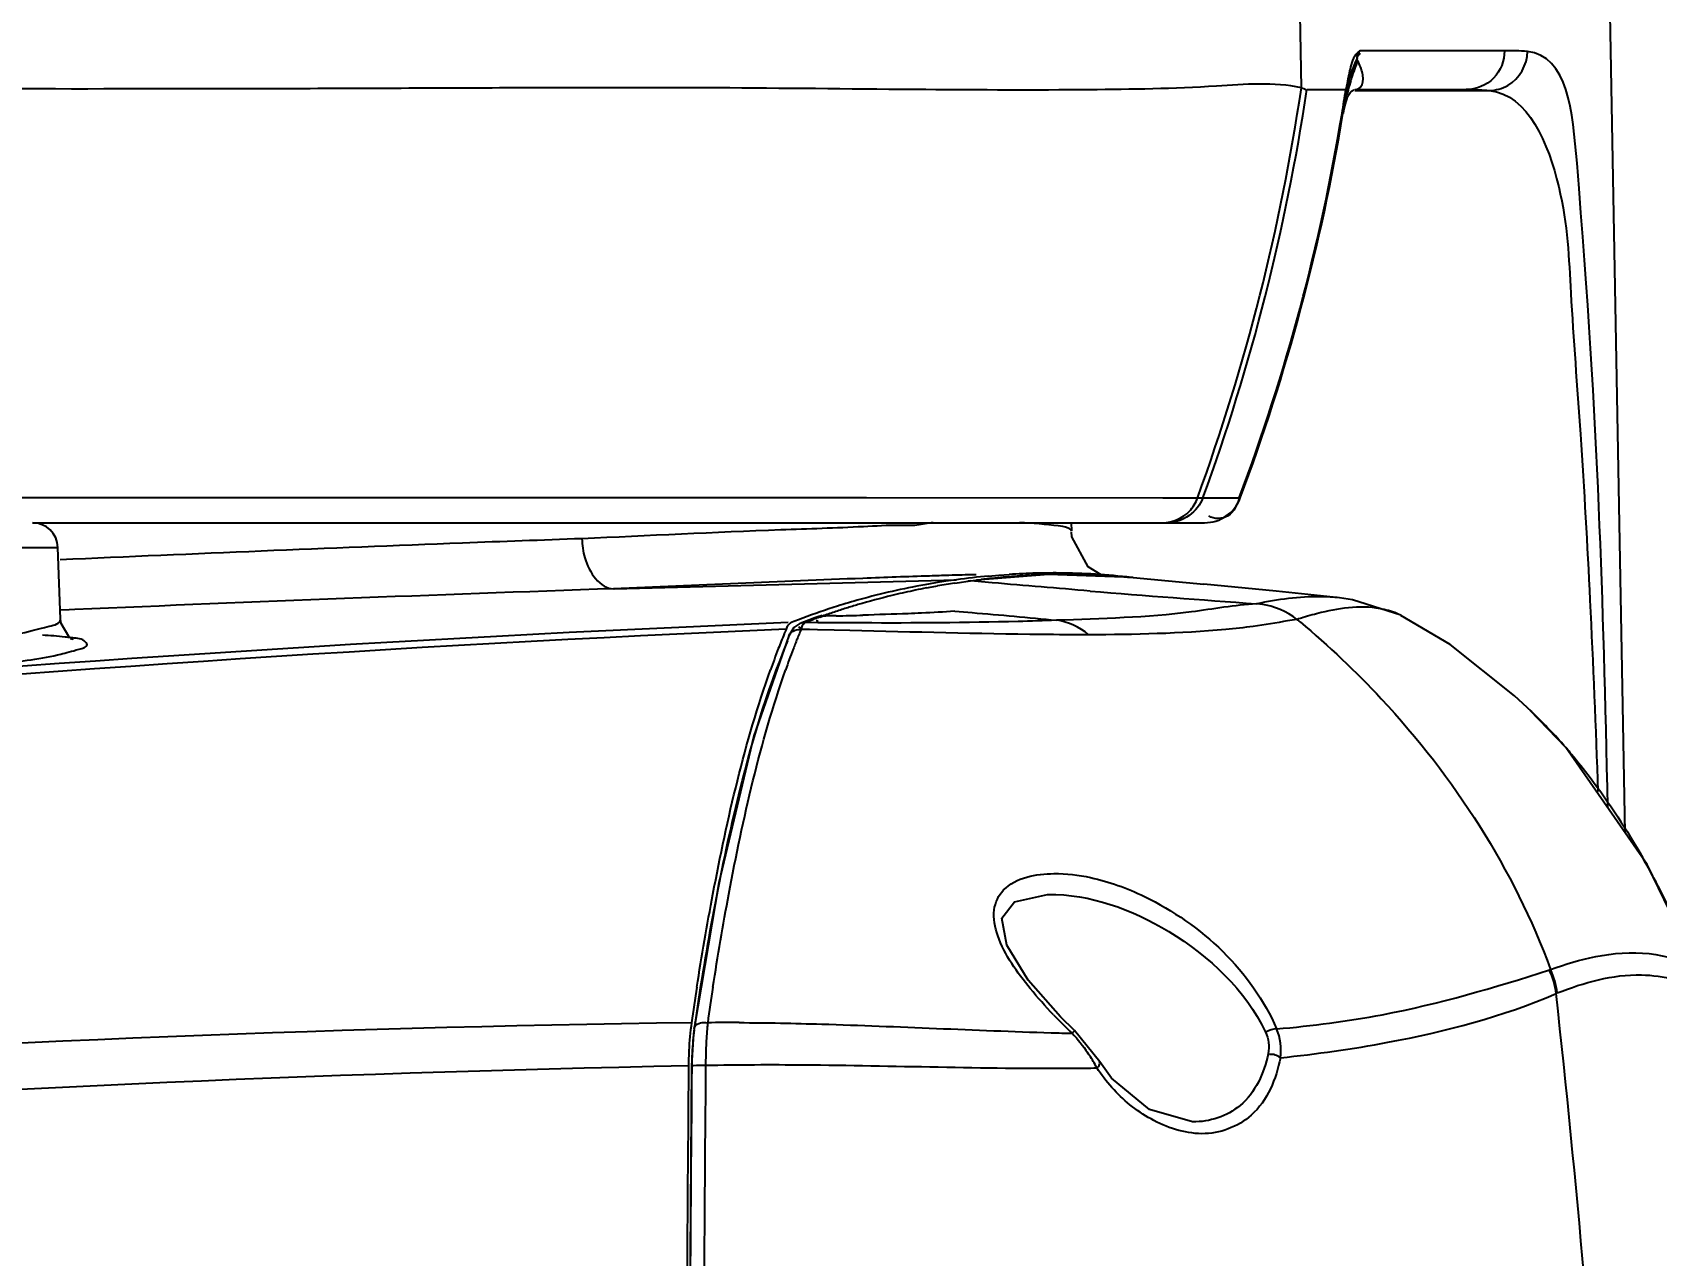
# Model space of a CAD drawing. Header units: millimetres. Extents: x 4086 to 8300, y 123 to 1549.
# Drawn here: x 6982.08 to 6998.02, y 490.04 to 502.04 of the extents above; entities that cross this region are included whole.
import ezdxf

# ---------------------------------------------------------------- set-up
doc = ezdxf.new("R2010")
doc.units = ezdxf.units.MM
doc.layers.add('外形图', color=7, linetype='Continuous')
doc.layers.add('尺寸标注', color=7, linetype='Continuous')
doc.styles.add('思源黑', font='SourceHanSansCN-Normal.ttf')
doc.dimstyles.new('尺寸标注_1_4比例', dxfattribs={"dimtxt": 7, "dimasz": 6, "dimexe": 2, "dimexo": 1.5, "dimgap": 1, "dimtad": 1, "dimdec": 1, "dimlfac": 4, "dimdsep": 46, "dimtxsty": '思源黑', "dimcen": 0.09, "dimadec": 0, "dimazin": 0, "dimtp": 0.01, "dimtm": 0.01, "dimtfac": 1, "dimtdec": 1, "dimtofl": 0, "dimtmove": 0, "dimatfit": 3, "dimfxl": 1, "dimtolj": 1, "dimarcsym": 0})

# ---------------------------------------------------------------- blocks, each defined once
blk = doc.blocks.new('*D955')
at = {"layer": 'Defpoints', "color": 0}
for p in [(6980.264, 525.193), (6980.264, 500.226), (6978.764, 477.976)]:
    blk.add_point(p, dxfattribs=at)
at = {"layer": '尺寸标注', "color": 0, "lineweight": -2}
for p, q in [((6978.764, 479.476), (6978.764, 527.193)), ((6980.264, 501.726), (6980.264, 527.193)), ((6972.764, 525.193), (6966.764, 525.193)), ((6986.264, 525.193), (6998.548, 525.193))]:
    blk.add_line(p, q, dxfattribs=at)
at = {"layer": '尺寸标注', "color": 0}
for points in [[(6972.764, 524.193), (6972.764, 526.193), (6978.764, 525.193)], [(6986.264, 526.193), (6986.264, 524.193), (6980.264, 525.193)]]:
    blk.add_solid(points, dxfattribs=at)
at = {"layer": '尺寸标注', "color": 0, "insert": (6995.406, 529.817), "char_height": 7, "attachment_point": 5, "style": '思源黑'}
blk.add_mtext('\\A1;6', dxfattribs=at)
blk = doc.blocks.new('*D976')
at = {"layer": 'Defpoints', "color": 0}
for p in [(6980.264, 500.226), (7018.764, 492.726), (7018.764, 429.852)]:
    blk.add_point(p, dxfattribs=at)
at = {"layer": '尺寸标注', "color": 0, "lineweight": -2}
for p, q in [((6980.264, 498.726), (6980.264, 427.852)), ((7018.764, 491.226), (7018.764, 427.852)), ((6986.264, 429.852), (7012.764, 429.852))]:
    blk.add_line(p, q, dxfattribs=at)
at = {"layer": '尺寸标注', "color": 0}
for points in [[(6986.264, 430.852), (6986.264, 428.852), (6980.264, 429.852)], [(7012.764, 428.852), (7012.764, 430.852), (7018.764, 429.852)]]:
    blk.add_solid(points, dxfattribs=at)
at = {"layer": '尺寸标注', "color": 0, "insert": (6999.514, 434.414), "char_height": 7, "attachment_point": 5, "style": '思源黑'}
blk.add_mtext('\\A1;154', dxfattribs=at)

msp = doc.modelspace()

# ---------------------------------------------------------------- linework, layer by layer
at = {"layer": '外形图'}
for p, q in [((6994.4373, 506.4763), (6994.5281, 501.494)), ((6997.7079, 494.1845), (6997.4865, 506.1493)), ((6996.5225, 501.8583), (6995.1062, 501.8583)), ((6994.5838, 501.4763), (6994.9727, 501.4763)), ((6994.9864, 501.5583), (6994.9926, 501.6026)), ((6995.0127, 501.4509), (6995.0227, 501.4605)), ((6995.0227, 501.4605), (6995.0457, 501.4741)), ((6995.0457, 501.4741), (6995.0464, 501.4762)), ((6995.0543, 501.4763), (6996.1487, 501.4763)), ((6995.0543, 501.4683), (6996.3736, 501.4683)), ((6996.1487, 501.4764), (6996.1776, 501.4766)), ((6996.1776, 501.4766), (6996.1828, 501.4766)), ((6994.9398, 501.2448), (6994.9393, 501.2416)), ((6990.264, 497.4695), (6980.7554, 497.4697)), ((6993.1711, 497.4694), (6990.264, 497.4695)), ((6993.5117, 497.4694), (6993.1711, 497.4694)), ((6993.5297, 497.4694), (6993.5115, 497.4694)), ((6993.5651, 497.4694), (6993.5297, 497.4694)), ((6993.5652, 497.4695), (6993.9309, 497.4695)), ((6982.081, 497.2263), (6993.5798, 497.2263)), ((6992.2728, 497.2263), (6992.2741, 497.1486)), ((6980.764, 496.985), (6982.3308, 496.985)), ((6982.3555, 496.2798), (6982.3308, 496.985)), ((6987.7888, 496.579), (6991.1453, 496.6666)), ((6991.1453, 496.6666), (6991.0434, 496.6519)), ((6991.2836, 496.6553), (6991.3896, 496.6688)), ((6991.3395, 496.717), (6991.3304, 496.7168)), ((6992.0483, 496.7184), (6991.344, 496.6617)), ((6991.4601, 496.7032), (6991.5627, 496.7121)), ((6991.5627, 496.7121), (6991.664, 496.7194)), ((6992.881, 496.6888), (6992.0483, 496.7184)), ((6992.8246, 496.6941), (6992.881, 496.6888)), ((6992.881, 496.6888), (6993.574, 496.6228)), ((6990.9405, 496.6358), (6990.8368, 496.6181)), ((6990.8522, 496.5865), (6990.9436, 496.6034)), ((6991.0434, 496.6519), (6990.9405, 496.6358)), ((6990.9436, 496.6034), (6990.9614, 496.6066)), ((6991.1303, 496.6341), (6991.1772, 496.641)), ((6991.1772, 496.641), (6991.2572, 496.6519)), ((6991.2572, 496.6519), (6991.2836, 496.6552)), ((6991.325, 496.6518), (6991.2836, 496.6552)), ((6991.4976, 496.6374), (6991.325, 496.6518)), ((6994.2831, 496.5553), (6993.574, 496.6228)), ((6994.9048, 496.4898), (6994.2831, 496.5553)), ((6982.4414, 496.3723), (6982.3526, 496.3686)), ((6982.497, 496.3746), (6982.4414, 496.3723)), ((6991.1299, 496.3585), (6991.2993, 496.3449)), ((6994.9049, 496.4898), (6994.9037, 496.4899)), ((6982.3555, 496.2793), (6982.3555, 496.2798)), ((6989.5519, 496.1976), (6989.5006, 496.1158)), ((6989.5966, 496.2754), (6989.526, 496.2482)), ((6989.6106, 496.2381), (6989.5519, 496.1976)), ((6989.6406, 496.2919), (6989.5966, 496.2754)), ((6989.6549, 496.2551), (6989.6124, 496.2388)), ((6989.6601, 496.2469), (6989.7029, 496.2633)), ((6989.7068, 496.2464), (6989.6601, 496.2469)), ((6989.7029, 496.2633), (6989.7413, 496.2776)), ((6989.787, 496.2457), (6989.7068, 496.2464)), ((6989.8297, 496.3169), (6989.787, 496.3034)), ((6989.8056, 496.3009), (6989.832, 496.3103)), ((6995.5076, 496.3177), (6995.5058, 496.3185)), ((6989.5006, 496.1158), (6989.501, 496.1167)), ((6989.706, 496.178), (6989.6218, 496.18)), ((6989.7846, 496.1762), (6989.706, 496.178)), ((6989.9458, 496.1725), (6989.7846, 496.1762)), ((6990.1017, 496.1688), (6989.9458, 496.1725)), ((6996.788, 495.3735), (6996.6205, 495.5286)), ((6996.7751, 495.3856), (6996.788, 495.3735)), ((6997.1245, 495.0222), (6996.7751, 495.3856)), ((6988.8148, 493.6926), (6988.5722, 492.2648)), ((6991.7144, 493.5067), (6992.041, 493.5789)), ((6992.041, 493.5789), (6992.0452, 493.579)), ((6996.9636, 492.8388), (6996.9753, 492.843)), ((6997.0302, 492.6086), (6997.0414, 492.6133)), ((6992.3033, 492.244), (6992.168, 492.3772)), ((6988.5654, 492.2125), (6988.5469, 491.9)), ((6988.5723, 492.2654), (6988.5654, 492.2125)), ((6988.5722, 492.2648), (6988.5723, 492.2654)), ((6988.5837, 492.3186), (6988.5879, 492.3473)), ((6992.552, 491.9369), (6992.3032, 492.244)), ((6992.6692, 491.7783), (6992.5518, 491.9372)), ((6993.4646, 491.3483), (6993.4611, 491.3484))]:
    msp.add_line(p, q, dxfattribs=at)
for points in [[(6995.1026, 501.8327), (6995.0941, 501.8175), (6995.0938, 501.8169), (6995.0818, 501.8005)], [(6994.9398, 501.245), (6994.9587, 501.3276), (6994.9871, 501.4111), (6995.0127, 501.4509)], [(6992.5668, 496.7171), (6992.4373, 496.7942), (6992.2789, 497.0887), (6992.2744, 497.1383)], [(6995.5058, 496.3185), (6995.0319, 496.4716), (6994.9037, 496.4899)], [(6982.4529, 496.0919), (6982.4785, 496.0857), (6982.4368, 496.1114), (6982.3608, 496.2375), (6982.3554, 496.2794)], [(6989.7875, 496.3036), (6989.7564, 496.2925), (6989.6549, 496.2551)], [(6996.6205, 495.5286), (6995.9906, 496.0312), (6995.5076, 496.3177)], [(6989.5006, 496.1158), (6989.1595, 495.1358), (6988.8148, 493.6926)], [(6998.4782, 492.7277), (6997.9239, 493.8744), (6997.1245, 495.0222)], [(6992.168, 492.3772), (6991.8516, 492.7393), (6991.6411, 493.0832), (6991.5914, 493.3471), (6991.7144, 493.5067)], [(6988.5469, 491.9), (6988.5202, 488.1762), (6988.4965, 484.4354), (6988.4805, 481.4767)], [(6993.4611, 491.3484), (6993.042, 491.4711), (6992.6692, 491.7783)]]:
    msp.add_lwpolyline(points, dxfattribs=at)
for centre, radius, start, end in [((6997.4844, 500.8132), 2.5814, 158.46085, 162.47619), ((6974.1891, 504.5028), 20.5626, 339.99819, 351.58633), ((6974.312, 504.4968), 20.4956, 339.94809, 351.52512), ((6975.25, 504.4863), 19.945, 350.643, 351.31979), ((6973.4343, 504.5632), 21.7606, 351.69368, 351.84465), ((6997.4441, 500.826), 2.5392, 162.4777, 166.98228), ((6997.4133, 500.8333), 2.5074, 166.98617, 170.55469), ((6975.1302, 504.5108), 20.0672, 339.45866, 350.6298), ((6975.1941, 504.4993), 20.0116, 339.43465, 350.63138), ((6993.5798, 497.6013), 0.375, 269.99988, 339.43344), ((6982.081, 496.9763), 0.25, 2, 90), ((6993.1599, 425.6449), 71.0955, 91.682801, 91.834956), ((6992.7091, 441.1199), 55.614, 91.42056, 91.68671), ((6992.1455, 489.4376), 7.2978, 95.38906, 97.87765), ((6992.263, 489.4065), 7.3146, 96.01272, 96.8581), ((6992.2519, 489.5143), 7.2062, 94.2753, 96.01471), ((6992.105, 489.9013), 6.8324, 91.48241, 93.70049), ((6992.2391, 489.6963), 7.0238, 90.68347, 94.28212), ((6992.1039, 489.9392), 6.7944, 89.59456, 91.48149), ((6992.1065, 490.1659), 6.5677, 86.48581, 89.60351), ((6992.2359, 489.8922), 6.8279, 88.87328, 90.67606), ((6992.2444, 490.19), 6.53, 84.90287, 88.89665), ((6992.1232, 490.4266), 6.3065, 83.25896, 86.49227), ((7008.9227, -119.1164), 616.0581, 91.9659157, 92.4584423), ((6992.1951, 489.5897), 7.1244, 103.6717, 106.42675), ((6992.0367, 489.8529), 6.8708, 100.05824, 105.51865), ((6992.2152, 489.5104), 7.2062, 103.44581, 103.67778), ((6992.2125, 489.5221), 7.1941, 101.79281, 103.44664), ((6992.1967, 489.5977), 7.117, 100.88975, 101.79286), ((6992.1345, 489.9438), 6.7652, 98.53592, 99.98555), ((7004.0473, 637.4119), 141.3313, 265.29607, 265.960294), ((6992.1091, 489.6523), 7.0836, 107.5043, 110.39406), ((6992.0731, 489.9821), 6.7134, 108.44293, 109.50122), ((6992.1152, 489.8561), 6.8463, 107.42221, 108.44362), ((6992.0235, 489.9192), 6.8034, 105.56059, 107.49279), ((6992.148, 489.7518), 6.9556, 106.43193, 107.42222), ((6994.0353, 495.6975), 0.7362, 82.0188, 85.64999), ((6999.4091, 256.5428), 239.9091, 92.368384, 97.843413), ((6992.0807, 489.927), 6.7678, 109.6441, 110.22314), ((6988.4627, 562.0067), 65.7106, 271.311037, 271.426966), ((6988.7432, 550.7282), 54.4286, 271.42743, 271.56479), ((6988.6645, 489.2521), 9.1254, 50.10563, 50.35044), ((6995.5846, 492.8399), 3.6085, 106.69193, 107.68933), ((7000.113, 252.1552), 244.2595, 92.495735, 97.867122), ((6995.3906, 493.6673), 6.4268, 157.41893, 158.80158), ((6994.8235, 493.9015), 5.8132, 156.89182, 157.4042), ((6996.1878, 493.4518), 7.1103, 158.66039, 159.11241), ((6995.92, 493.5564), 6.8228, 158.24894, 158.66009), ((6995.749, 493.6244), 6.6388, 158.08655, 158.2478), ((6995.5663, 493.6981), 6.4417, 157.61139, 158.08813), ((6995.356, 493.7846), 6.2144, 157.32831, 157.61021), ((6996.4758, 493.2476), 7.5903, 158.81031, 160.47185), ((6996.927, 493.1727), 7.9004, 159.13291, 160.72858), ((6993.4492, 491.8442), 4.8581, 41.31608, 46.58758), ((6993.0896, 491.519), 5.3429, 40.81015, 41.38929), ((6992.9973, 491.4394), 5.4648, 40.06548, 40.80951), ((6990.3198, 489.6253), 8.7041, 28.21108, 29.70864), ((6989.3597, 489.1201), 9.789, 24.04775, 28.16055), ((6996.2858, 492.5201), 0.7614, 7.03166, 25.05646), ((6996.2746, 492.5145), 0.7614, 7.0941, 25.22796), ((7020.4378, 487.6945), 32.2249, 171.11688, 171.7461), ((7021.268, 487.6688), 32.8929, 171.2562, 171.86903), ((6871.2524, 478.774), 126.5364, 1.223701, 6.276865), ((6996.0237, 496.1698), 5.4427, 223.87133, 226.57221), ((6991.2649, 295.9013), 196.4382, 90.792838, 97.190228), ((6990.6471, 491.9502), 2.095, 171.85971, 174.61253), ((6992.4327, 491.9408), 3.7464, 174.81151, 177.58254), ((6991.582, 492.0145), 2.8925, 173.91592, 174.74126), ((6988.9439, 462.0007), 30.3213, 89.86671, 90.4501), ((6993.8687, 551.1373), 58.9416, 268.256446, 268.457587), ((6992.2524, 491.8713), 3.7349, 177.2996, 178.82512), ((6991.1895, 491.8991), 2.6398, 174.61216, 177.34354), ((6993.4352, 491.894), 4.75, 177.52838, 179.88065), ((6992.6621, 283.2373), 208.7015, 91.137878, 97.137828), ((11168.9321, 460.0329), 4180.5359, 179.5632781, 179.7061089), ((11010.3616, 461.0489), 4021.9308, 179.5605091, 179.7089937), ((6992.3747, 491.8681), 3.8572, 178.81606, 179.56282), ((6991.7052, 491.8746), 3.1562, 178.23345, 179.55622), ((6991.57, 491.8788), 3.0208, 177.29479, 178.23397), ((10686.1493, 463.1302), 3697.5761, 179.5541323, 179.7122467), ((6990.9807, 491.0437), 1.7545, 29.62126, 34.13641), ((6990.8922, 490.992), 1.857, 28.46931, 29.65817), ((6992.0955, 521.504), 29.6299, 270.37565, 270.82994)]:
    msp.add_arc(centre, radius, start, end, dxfattribs=at)
for points in [[(6995.0768, 501.782), (6995.0302, 501.6852), (6994.9952, 501.5817), (6994.9748, 501.4763)], [(6996.7477, 501.8505), (6996.673, 501.8583), (6996.5976, 501.8583), (6996.5225, 501.8582)], [(6996.5573, 501.518), (6996.669, 501.5799), (6996.75, 501.7227), (6996.7477, 501.8504)], [(6996.1828, 501.4762), (6996.2465, 501.476), (6996.3103, 501.475), (6996.3736, 501.4684)], [(6996.3736, 501.4684), (6996.437, 501.4684), (6996.5018, 501.4873), (6996.5573, 501.518)], [(6994.9393, 501.2416), (6994.949, 501.3008), (6994.9579, 501.3601), (6994.9666, 501.4195)], [(6993.5652, 497.4695), (6993.5172, 497.3381), (6993.3632, 497.2263), (6993.2234, 497.2263)], [(6993.1711, 497.2263), (6993.266, 497.2263), (6993.3672, 497.271), (6993.4319, 497.3404)], [(6992.4571, 496.5567), (6992.1372, 496.583), (6991.8174, 496.6106), (6991.4976, 496.6374)], [(6991.1299, 496.3585), (6991.0217, 496.3507), (6990.9134, 496.345), (6990.8051, 496.3401)], [(6994.4874, 496.2783), (6994.3874, 496.3561), (6994.263, 496.4091), (6994.1375, 496.4267)], [(6989.9456, 496.2445), (6989.8927, 496.2449), (6989.8399, 496.2453), (6989.787, 496.2457)], [(6989.9661, 496.3133), (6989.9214, 496.3123), (6989.8767, 496.3113), (6989.832, 496.3104)], [(6990.0843, 496.2437), (6990.038, 496.2439), (6989.9918, 496.2442), (6989.9456, 496.2445)], [(6990.2209, 496.2432), (6990.1754, 496.2433), (6990.1298, 496.2435), (6990.0843, 496.2437)], [(6991.2993, 496.3449), (6991.576, 496.3223), (6991.8525, 496.2979), (6992.1287, 496.2694)], [(6992.4432, 496.1275), (6992.3561, 496.2031), (6992.2423, 496.257), (6992.1276, 496.2693)], [(6994.7242, 496.3444), (6994.665, 496.3302), (6994.6064, 496.3138), (6994.5481, 496.2963)], [(6989.5165, 496.1414), (6989.5406, 496.17), (6989.5847, 496.1844), (6989.6218, 496.18)], [(6991.6093, 493.6234), (6991.7301, 493.747), (6991.9296, 493.7822), (6992.1025, 493.784)], [(6992.1025, 493.784), (6992.2232, 493.7853), (6992.3444, 493.7704), (6992.4624, 493.7452)], [(6992.1001, 492.3977), (6992.0204, 492.4808), (6991.9433, 492.5666), (6991.8707, 492.6559)], [(6988.5467, 492.3207), (6988.5336, 492.2301), (6988.526, 492.1387), (6988.5217, 492.0472)], [(6988.5793, 492.2835), (6988.6026, 492.3207), (6988.6622, 492.3272), (6988.7057, 492.3211)], [(6992.2821, 492.2171), (6992.3374, 492.1585), (6992.3877, 492.095), (6992.433, 492.0283)], [(6994.1784, 492.2298), (6994.2092, 492.1653), (6994.2186, 492.087), (6994.2044, 492.0169)], [(6994.2877, 492.2604), (6994.2512, 492.2595), (6994.214, 492.2483), (6994.1827, 492.2295)], [(6994.3246, 491.9775), (6994.3382, 492.0716), (6994.3253, 492.1731), (6994.2877, 492.2604)], [(6994.3245, 491.9775), (6994.2946, 491.999), (6994.2545, 492.0163), (6994.2184, 492.0088)], [(6992.8484, 491.5167), (6992.7229, 491.6184), (6992.612, 491.7414), (6992.5247, 491.8772)], [(6993.0552, 491.3764), (6992.9824, 491.4169), (6992.9131, 491.4642), (6992.8484, 491.5167)], [(6993.5542, 491.2323), (6993.3811, 491.2343), (6993.2065, 491.2922), (6993.0552, 491.3764)]]:
    msp.add_open_spline(points, degree=3, dxfattribs=at)
for points, knots in [([(6995.1062, 501.8583), (6995.0972, 501.8519), (6995.0424, 501.8082), (6995.0209, 501.7348), (6995.0078, 501.6778)], [0, 0, 0, 0, 0.1588637, 1, 1, 1, 1]), ([(6995.1062, 501.8583), (6995.0975, 501.8458), (6995.0813, 501.8235), (6995.0741, 501.7942), (6995.0769, 501.7819)], [0, 0, 0, 0, 0.545982, 1, 1, 1, 1]), ([(6995.0832, 501.761), (6995.0819, 501.7644), (6995.0794, 501.7713), (6995.0775, 501.7784), (6995.0768, 501.782)], [0, 0, 0, 0, 0.5092341, 1, 1, 1, 1]), ([(6996.5225, 501.8583), (6996.5243, 501.7616), (6996.4466, 501.5586), (6996.2452, 501.4763), (6996.1487, 501.4763)], [0, 0, 0, 0, 0.5005399, 1, 1, 1, 1]), ([(6997.5387, 494.4355), (6997.4865, 496.5438), (6997.4482, 498.3742), (6997.1451, 501.8085), (6996.7477, 501.8504)], [0, 0, 0, 0, 0.8406887, 1, 1, 1, 1]), ([(6994.9929, 501.6043), (6994.9888, 501.5817), (6994.9812, 501.5402), (6994.9716, 501.4989), (6994.9655, 501.4805)], [0, 0, 0, 0, 0.5425483, 1, 1, 1, 1]), ([(6995.0078, 501.6778), (6995.0051, 501.6659), (6994.9998, 501.6409), (6994.995, 501.6157), (6994.9926, 501.6026)], [0, 0, 0, 0, 0.478752, 1, 1, 1, 1]), ([(6995.1305, 501.634), (6995.1259, 501.6561), (6995.1111, 501.6992), (6995.0917, 501.74), (6995.0832, 501.761)], [0, 0, 0, 0, 0.4998487, 1, 1, 1, 1]), ([(6995.1254, 501.5273), (6995.1318, 501.5428), (6995.1382, 501.5791), (6995.1343, 501.6152), (6995.1305, 501.634)], [0, 0, 0, 0, 0.4663076, 1, 1, 1, 1]), ([(6994.5304, 501.494), (6994.259, 501.5531), (6993.5547, 501.4893), (6992.3329, 501.469), (6990.7382, 501.4743), (6988.8354, 501.4977), (6986.6734, 501.4932), (6983.4688, 501.4788), (6979.3455, 501.4864), (6974.6033, 501.4937), (6970.5351, 501.474), (6967.6287, 501.516), (6966.1345, 501.4808), (6965.6499, 501.4825)], [0, 0, 0, 0, 0.0288511, 0.072056, 0.1276397, 0.1942129, 0.2698191, 0.3521771, 0.5270998, 0.6981107, 0.8447689, 0.9496714, 1, 1, 1, 1]), ([(6994.5281, 501.494), (6994.537, 501.4911), (6994.5562, 501.49), (6994.5735, 501.4783), (6994.5788, 501.4702)], [0, 0, 0, 0, 0.4905334, 1, 1, 1, 1]), ([(6995.0543, 501.4763), (6995.0697, 501.4764), (6995.1015, 501.4862), (6995.1197, 501.5132), (6995.1254, 501.5273)], [0, 0, 0, 0, 0.503909, 1, 1, 1, 1]), ([(6996.3736, 501.4684), (6996.7595, 501.4252), (6997.1325, 500.5079), (6997.1697, 499.3881), (6997.2815, 498.007), (6997.3679, 496.386), (6997.4205, 495.2141), (6997.439, 494.5881)], [0, 0, 0, 0, 0.163717, 0.3112763, 0.5065031, 0.7359047, 1, 1, 1, 1]), ([(6993.4319, 497.3404), (6993.4495, 497.3593), (6993.4804, 497.4001), (6993.503, 497.446), (6993.5115, 497.4695)], [0, 0, 0, 0, 0.5086138, 1, 1, 1, 1]), ([(6993.9215, 497.4695), (6993.8973, 497.4051), (6993.8483, 497.2656), (6993.6733, 497.2571), (6993.6237, 497.2953)], [0, 0, 0, 0, 0.5236065, 1, 1, 1, 1]), ([(6990.9177, 497.2263), (6990.8643, 497.2249), (6990.7576, 497.1941), (6990.5276, 497.2042), (6990.0831, 497.1776), (6989.0423, 497.1457), (6988.1224, 497.0987), (6987.472, 497.0699)], [0, 0, 0, 0, 0.0463845, 0.0949194, 0.1989744, 0.4338849, 1, 1, 1, 1]), ([(6992.2741, 497.1486), (6992.2739, 497.1626), (6992.2179, 497.1862), (6992.0617, 497.2056), (6991.892, 497.224), (6991.7645, 497.2263)], [0, 0, 0, 0, 0.0800842, 0.2680189, 1, 1, 1, 1]), ([(6987.472, 497.0699), (6987.081, 497.0559), (6985.3746, 496.9935), (6983.6685, 496.9205), (6982.3535, 496.8633)], [0, 0, 0, 0, 0.2291443, 1, 1, 1, 1]), ([(6987.472, 497.0699), (6987.4742, 497.0062), (6987.496, 496.8147), (6987.6473, 496.5774), (6987.7857, 496.5789)], [0, 0, 0, 0, 0.3155499, 1, 1, 1, 1]), ([(6990.8834, 496.704), (6990.6649, 496.697), (6989.6308, 496.6596), (6988.597, 496.6134), (6987.7816, 496.5788)], [0, 0, 0, 0, 0.2113044, 1, 1, 1, 1]), ([(6991.2567, 496.6544), (6991.2612, 496.6551), (6991.2702, 496.6559), (6991.2793, 496.6557), (6991.2838, 496.6553)], [0, 0, 0, 0, 0.5031417, 1, 1, 1, 1]), ([(6994.0908, 496.4318), (6993.8767, 496.4176), (6993.2286, 496.3002), (6992.57, 496.2851), (6992.128, 496.2693)], [0, 0, 0, 0, 0.3266242, 1, 1, 1, 1]), ([(6994.9036, 496.4899), (6994.8427, 496.4968), (6994.5707, 496.5113), (6994.2985, 496.4731), (6994.092, 496.4312)], [0, 0, 0, 0, 0.2253639, 1, 1, 1, 1]), ([(6995.5058, 496.3185), (6995.4538, 496.3441), (6995.2007, 496.4291), (6994.9245, 496.3928), (6994.7242, 496.3444)], [0, 0, 0, 0, 0.2194334, 1, 1, 1, 1]), ([(6980.9015, 495.9998), (6981.0891, 496.0167), (6981.427, 496.0549), (6981.9018, 496.1196), (6982.1528, 496.1898), (6982.3558, 496.2363), (6982.3555, 496.2793)], [0, 0, 0, 0, 0.37875, 0.6979385, 0.9134042, 1, 1, 1, 1]), ([(6989.4767, 496.183), (6989.4821, 496.1957), (6989.4926, 496.2172), (6989.5078, 496.2363), (6989.5158, 496.2424)], [0, 0, 0, 0, 0.5791269, 1, 1, 1, 1]), ([(6989.5158, 496.2424), (6989.5174, 496.2436), (6989.5207, 496.2458), (6989.5242, 496.2476), (6989.526, 496.2482)], [0, 0, 0, 0, 0.5190799, 1, 1, 1, 1]), ([(6989.5962, 496.2096), (6989.5993, 496.2078), (6989.6058, 496.2034), (6989.6118, 496.1984), (6989.6149, 496.1955)], [0, 0, 0, 0, 0.4594035, 1, 1, 1, 1]), ([(6989.6218, 496.18), (6989.626, 496.1928), (6989.6341, 496.2141), (6989.6458, 496.2342), (6989.6523, 496.2408)], [0, 0, 0, 0, 0.5934671, 1, 1, 1, 1]), ([(6989.6523, 496.2408), (6989.6535, 496.2421), (6989.6559, 496.2443), (6989.6587, 496.2461), (6989.6601, 496.2469)], [0, 0, 0, 0, 0.5298755, 1, 1, 1, 1]), ([(6989.7689, 496.2723), (6989.7718, 496.2705), (6989.7777, 496.2663), (6989.7832, 496.2615), (6989.7861, 496.2589)], [0, 0, 0, 0, 0.4626107, 1, 1, 1, 1]), ([(6992.1267, 496.2695), (6992.0016, 496.265), (6991.3665, 496.2451), (6990.731, 496.2416), (6990.2209, 496.2432)], [0, 0, 0, 0, 0.1971502, 1, 1, 1, 1]), ([(6990.8051, 496.3401), (6990.7614, 496.3381), (6990.5696, 496.33), (6990.3777, 496.3239), (6990.2295, 496.3199)], [0, 0, 0, 0, 0.227632, 1, 1, 1, 1]), ([(6994.0583, 496.2095), (6993.9686, 496.1977), (6993.4323, 496.1399), (6992.892, 496.1287), (6992.4432, 496.1275)], [0, 0, 0, 0, 0.167836, 1, 1, 1, 1]), ([(6994.4874, 496.2783), (6994.4567, 496.2746), (6994.3141, 496.2488), (6994.1714, 496.2244), (6994.0583, 496.2095)], [0, 0, 0, 0, 0.2129695, 1, 1, 1, 1]), ([(6994.5173, 496.2533), (6994.798, 496.0187), (6995.8247, 495.0517), (6996.6156, 493.823), (6996.9755, 492.8425)], [0, 0, 0, 0, 0.2593689, 1, 1, 1, 1]), ([(6980.9285, 495.7603), (6981.2028, 495.7815), (6981.666, 495.8289), (6982.2472, 495.9028), (6982.4866, 495.9725), (6982.6399, 496.0119), (6982.5666, 496.1008), (6982.5029, 496.0916), (6982.4586, 496.0981)], [0, 0, 0, 0, 0.4347162, 0.7600727, 0.8573807, 0.9045984, 0.9292037, 1, 1, 1, 1]), ([(6982.4586, 496.0981), (6982.4393, 496.1009), (6982.3462, 496.1126), (6982.2525, 496.1189), (6982.1783, 496.1228)], [0, 0, 0, 0, 0.2079384, 1, 1, 1, 1]), ([(6988.5879, 492.3473), (6988.6951, 493.0701), (6988.9226, 494.3281), (6989.2792, 495.5626), (6989.4928, 496.0666)], [0, 0, 0, 0, 0.57169, 1, 1, 1, 1]), ([(6989.5011, 496.1166), (6989.503, 496.1211), (6989.5076, 496.1297), (6989.5133, 496.1377), (6989.5165, 496.1414)], [0, 0, 0, 0, 0.4987166, 1, 1, 1, 1]), ([(6992.4432, 496.1275), (6992.29, 496.1271), (6991.5093, 496.1318), (6990.7289, 496.1539), (6990.1017, 496.1688)], [0, 0, 0, 0, 0.1963061, 1, 1, 1, 1]), ([(6988.5995, 492.6706), (6988.6472, 492.9758), (6988.8288, 494.0259), (6989.0686, 495.071), (6989.3221, 495.7848)], [0, 0, 0, 0, 0.2896211, 1, 1, 1, 1]), ([(6988.7574, 492.6691), (6988.8044, 492.9748), (6988.9829, 494.0237), (6989.2197, 495.0674), (6989.4692, 495.7802)], [0, 0, 0, 0, 0.290573, 1, 1, 1, 1]), ([(6997.1796, 494.9569), (6997.2425, 494.882), (6997.4994, 494.5596), (6997.7239, 494.212), (6997.8798, 493.939)], [0, 0, 0, 0, 0.2372712, 1, 1, 1, 1]), ([(6992.4624, 493.7452), (6992.645, 493.7061), (6993.3966, 493.4319), (6994.0475, 492.8231), (6994.2877, 492.2604)], [0, 0, 0, 0, 0.2338245, 1, 1, 1, 1]), ([(6991.8707, 492.6559), (6991.7422, 492.8139), (6991.5693, 493.052), (6991.4884, 493.4165), (6991.5589, 493.5719), (6991.6093, 493.6234)], [0, 0, 0, 0, 0.5654856, 0.8001013, 1, 1, 1, 1]), ([(6992.0452, 493.579), (6992.4578, 493.5851), (6993.3143, 493.2709), (6993.9819, 492.6416), (6994.1784, 492.2298)], [0, 0, 0, 0, 0.4749154, 1, 1, 1, 1]), ([(6996.9755, 492.8425), (6997.12, 492.8948), (6997.5795, 493.0407), (6998.1453, 493.0267), (6998.4191, 492.8304)], [0, 0, 0, 0, 0.313257, 1, 1, 1, 1]), ([(6994.2877, 492.2604), (6994.6351, 492.2904), (6995.5443, 492.4067), (6996.4251, 492.6655), (6996.9634, 492.8391)], [0, 0, 0, 0, 0.3813941, 1, 1, 1, 1]), ([(6997.0414, 492.6133), (6997.304, 492.7149), (6997.7905, 492.8585), (6998.3051, 492.7313), (6998.4795, 492.6093)], [0, 0, 0, 0, 0.569536, 1, 1, 1, 1]), ([(6994.3245, 491.9775), (6994.6778, 492.0136), (6995.5963, 492.1439), (6996.5048, 492.3796), (6997.0302, 492.6086)], [0, 0, 0, 0, 0.3825475, 1, 1, 1, 1]), ([(6988.5724, 492.2654), (6988.5729, 492.2686), (6988.5746, 492.2749), (6988.5776, 492.2807), (6988.5793, 492.2835)], [0, 0, 0, 0, 0.4918094, 1, 1, 1, 1]), ([(6989.0145, 492.3219), (6989.2848, 492.3213), (6990.3056, 492.2993), (6991.3252, 492.2457), (6992.0754, 492.223)], [0, 0, 0, 0, 0.2648122, 1, 1, 1, 1]), ([(6992.2821, 492.2171), (6992.2877, 492.2234), (6992.2896, 492.2293), (6992.3062, 492.2432), (6992.3033, 492.2441)], [0, 0, 0, 0, 0.7347464, 1, 1, 1, 1]), ([(6988.5471, 491.9), (6988.5471, 491.9003), (6988.5481, 491.9006), (6988.5488, 491.9008), (6988.5493, 491.9009)], [0, 0, 0, 0, 0.3097025, 1, 1, 1, 1]), ([(6988.5493, 491.9009), (6988.5547, 491.902), (6988.6002, 491.9041), (6988.6454, 491.9044), (6988.6852, 491.9039)], [0, 0, 0, 0, 0.1223408, 1, 1, 1, 1]), ([(6988.6852, 491.9039), (6989.0058, 491.91), (6990.2076, 491.9132), (6991.4089, 491.8688), (6992.2898, 491.8748)], [0, 0, 0, 0, 0.2668719, 1, 1, 1, 1]), ([(6992.5247, 491.8773), (6992.5348, 491.8875), (6992.55, 491.9026), (6992.5564, 491.9303), (6992.551, 491.9365)], [0, 0, 0, 0, 0.6363295, 1, 1, 1, 1]), ([(6994.2044, 492.0169), (6994.1662, 491.8281), (6994.0052, 491.4686), (6993.6284, 491.346), (6993.4646, 491.3483)], [0, 0, 0, 0, 0.540401, 1, 1, 1, 1]), ([(6994.3245, 491.9775), (6994.2845, 491.7708), (6994.1284, 491.3804), (6993.7267, 491.2304), (6993.5542, 491.2323)], [0, 0, 0, 0, 0.549505, 1, 1, 1, 1])]:
    msp.add_open_spline(points, degree=3, knots=knots, dxfattribs=at)

# ---------------------------------------------------------------- dimensions: what is measured, and where the dimension line sits
at = {"layer": '尺寸标注'}
for base, p1, p2, picture, middle in [((6980.264, 525.1926), (6978.764, 477.9763), (6980.264, 500.2263), '*D955', (6995.4061, 529.8169)), ((7018.764, 429.8521), (6980.264, 500.2263), (7018.764, 492.7263), '*D976', (6999.514, 434.4143))]:
    dim = msp.add_linear_dim(base=base, p1=p1, p2=p2, dimstyle='尺寸标注_1_4比例', dxfattribs=at)
    dim.commit()
    dim.dimension.update_dxf_attribs({"geometry": picture, "text_midpoint": middle})

doc.saveas('drawing.dxf')
